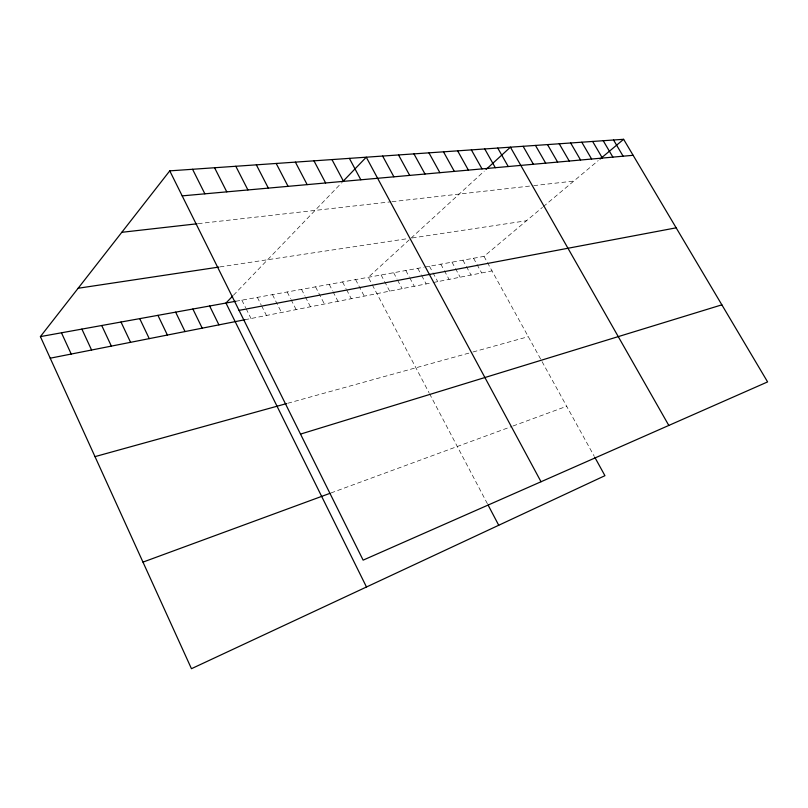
<?xml version="1.0" encoding="UTF-8"?>
<svg xmlns="http://www.w3.org/2000/svg" width="808" height="808" viewBox="0 0 808 808"><rect width="100%" height="100%" fill="white"/><g stroke="black" fill="none" stroke-linecap="round" stroke-linejoin="round"><path stroke-width="0.61" stroke-dasharray="4.04 3.03" d="M233.502 295.203L341.723 182.709M409.242 239.814L368.317 277.296L371.751 283.83M411.08 238.128L484.224 171.165M424.776 267.084L484.012 256.368L542.461 207.363M543.36 206.606L598.203 160.62M331.007 492.951L511.868 426.422M512.969 426.018L566.671 406.272M287.789 403.253L471.933 352.278M473.064 351.955L528.291 336.673M244.925 319.726L431.937 282.78M433.098 282.548L492.032 270.902M235.754 301.273L423.604 267.296M220.029 266.892L407.606 238.653M412.252 237.956L526.483 220.756M198.223 223.644L390.83 201.818M392.042 201.677L531.3 185.891M533.755 185.618L573.801 181.073M484.012 256.368L486.881 261.56M487.446 262.6L594.244 456.278M473.569 258.257L476.457 263.509M477.033 264.559L481.649 272.952M462.903 260.186L465.802 265.499M466.388 266.559L471.034 275.053M451.995 262.156L454.914 267.529M455.5 268.599L460.176 277.195M440.845 264.176L443.784 269.609M444.38 270.7L449.086 279.386M429.442 266.236L432.401 271.73M432.997 272.831L437.744 281.628M417.776 268.347L421.12 274.579M421.675 275.619L426.139 283.921M405.838 270.508L409.201 276.811M409.767 277.861L414.262 286.274M393.627 272.71L397.011 279.093M397.576 280.164L402.101 288.668M381.113 274.973L383.962 280.366M384.537 281.436L389.658 291.132M372.326 284.921L429.018 392.718M429.563 393.769L487.557 504.041M355.591 279.598L364.246 296.152M342.562 281.952L346.046 288.658M346.632 289.769L351.278 298.718M329.22 284.365L332.512 290.729M333.058 291.789L337.996 301.334M315.544 286.84L324.392 304.03M301.536 289.365L304.879 295.9M305.434 296.99L310.444 306.777M287.183 291.971L290.547 298.586M291.102 299.687L296.142 309.605M272.458 294.627L281.487 312.504M257.358 297.364L261.105 304.818M261.641 305.889L266.448 315.474M241.865 300.162L245.632 307.727M246.167 308.808L251.015 318.524"/><path stroke-width="1.21" d="M594.84 457.348L604.94 475.68L191.456 668.701L40.4 336.603L169.761 170.862L623.625 139.299L767.6 381.911L363.125 560.136L169.761 170.862M232.664 296.082L225.967 303.04L366.479 586.992M342.582 181.81L366.266 157.196L541.027 481.75M486.073 169.468L510.424 147.167L668.812 425.442M600.001 159.105L623.625 139.299M142.976 562.115L329.836 493.385M300.515 434.098L721.857 304.838M94.99 456.631L286.598 403.586M50.227 358.196L244.925 319.726M239.067 310.383L676.155 227.826M40.4 336.603L235.754 301.273M78.123 288.264L218.857 267.074M121.796 232.31L197.041 223.786M182.184 195.869L633.119 155.298M613.545 139.996L623.12 156.197M603.222 140.713L612.878 157.116M592.638 141.451L602.384 158.065M581.79 142.208L591.618 159.035M570.66 142.986L580.578 160.024M559.237 143.773L569.246 161.044M547.511 144.592L557.611 162.095M535.482 145.43L545.673 163.166M523.119 146.288L533.401 164.266M497.758 148.056L508.232 166.539M484.75 148.955L495.314 167.7M471.377 149.884L482.033 168.892M457.631 150.844L468.387 170.114M443.491 151.823L454.338 171.387M428.937 152.833L439.885 172.68M413.959 153.884L425.008 174.023M398.536 154.954L409.686 175.397M382.649 156.055L393.9 176.821M349.379 158.368L360.833 179.79M331.957 159.58L343.521 181.356M313.969 160.832L325.634 182.962M488.113 505.091L498.728 525.261M295.385 162.125L307.161 184.628M276.195 163.458L288.072 186.345M256.348 164.842L268.337 188.113M235.815 166.266L247.915 189.951M214.575 167.741L226.775 191.86M192.567 169.276L204.879 193.829M209.636 305.99L218.917 324.866M192.87 309.02L202.212 328.169M175.639 312.141L185.042 331.563M157.934 315.342L167.397 335.047M139.723 318.635L149.248 338.633M120.998 322.018L130.583 342.319M101.727 325.513L111.373 346.117M81.891 329.098L91.587 350.026M61.459 332.795L71.215 354.045"/></g></svg>
